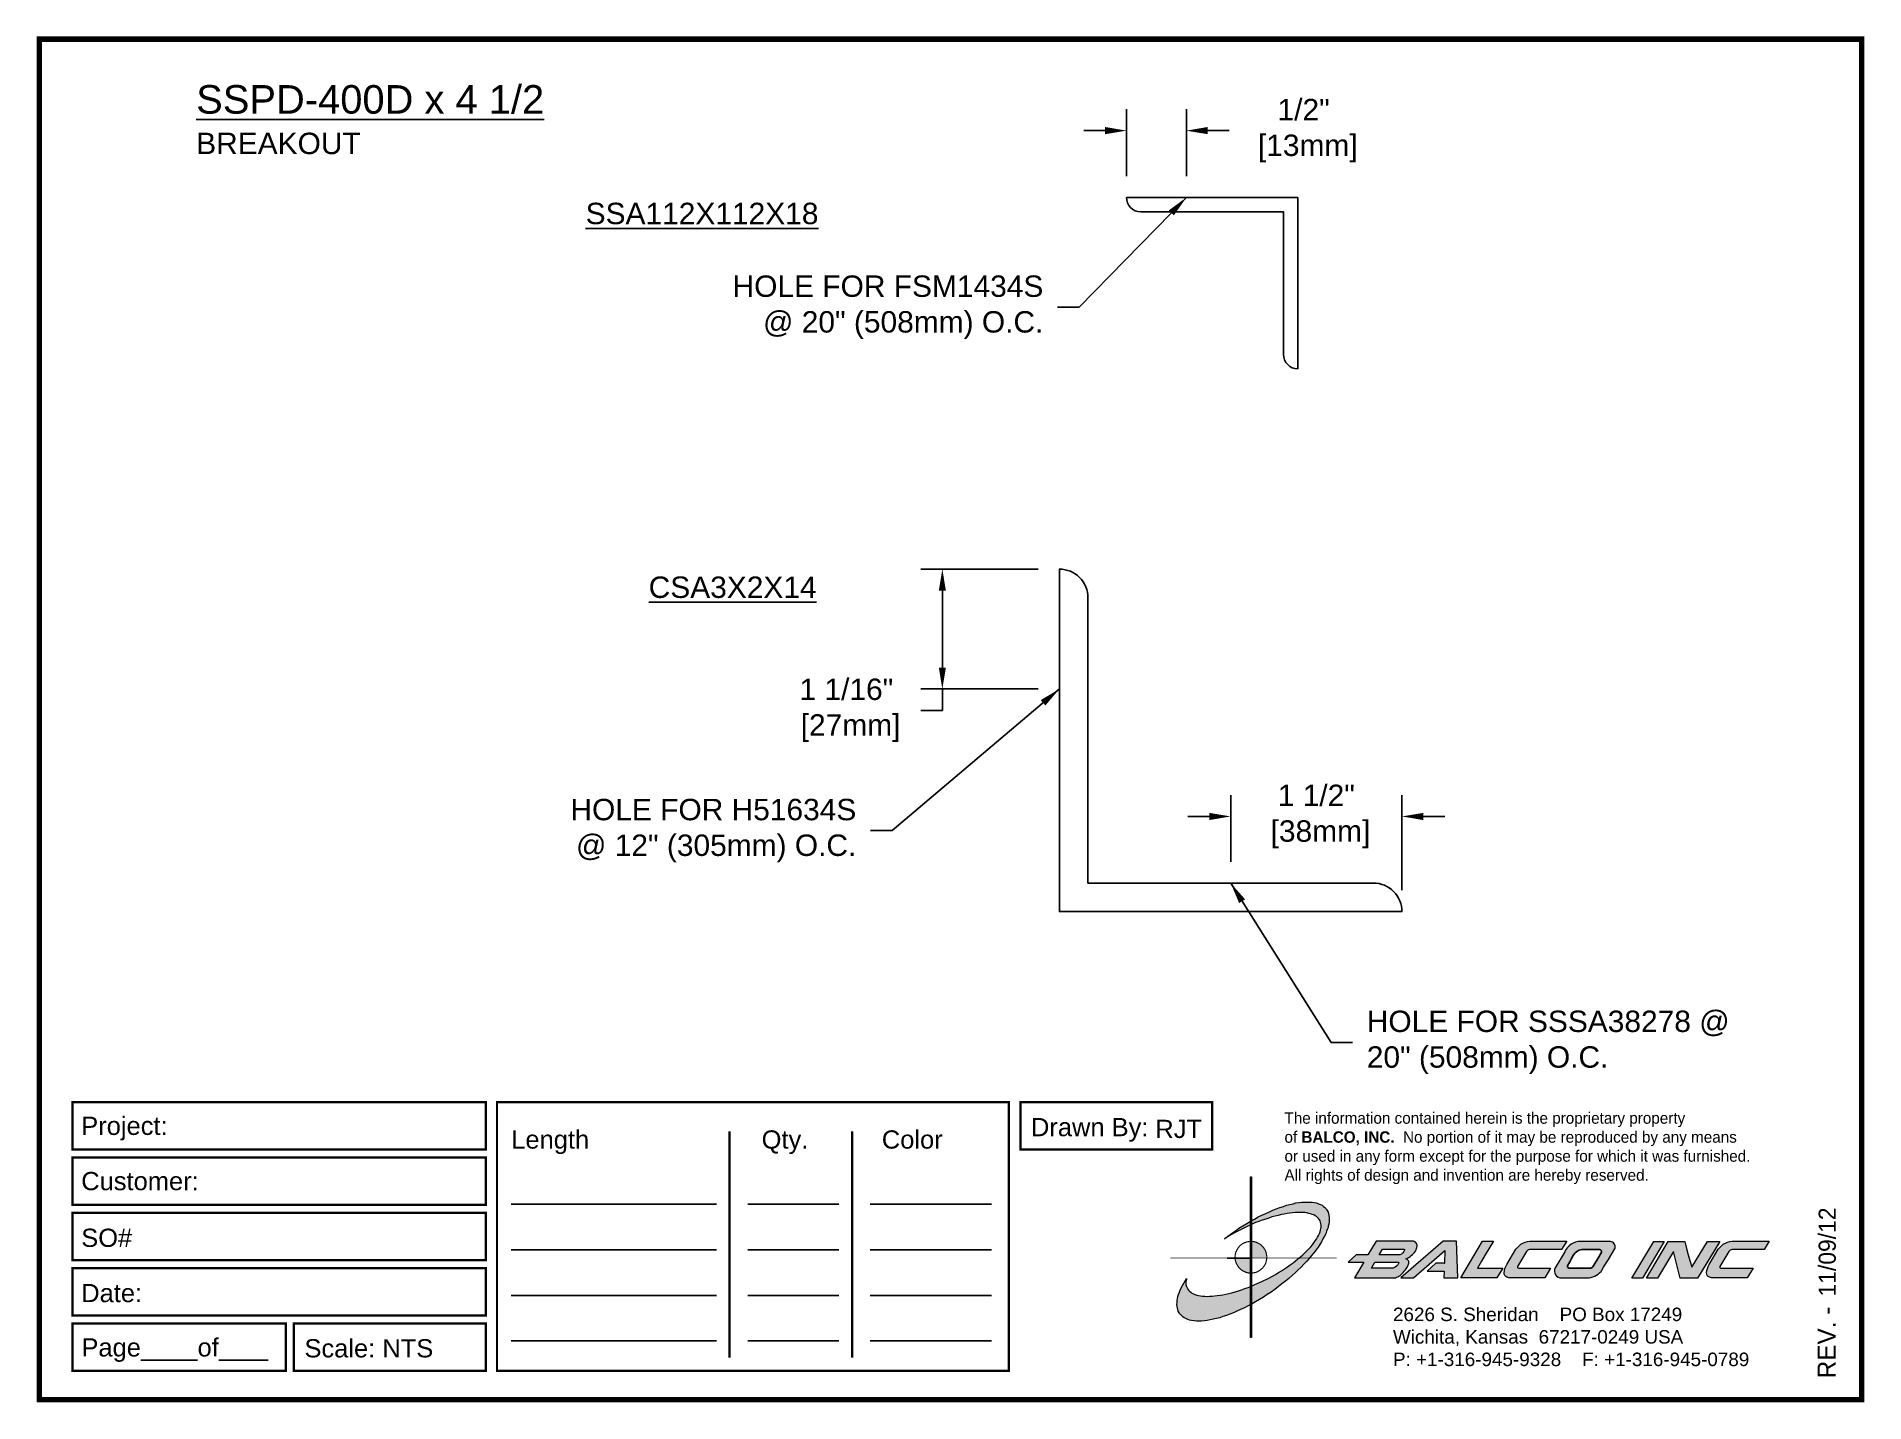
# Paper-space layout 'Breakout' of a CAD drawing. Header units: inches. Extents: x 0 to 10, y 0 to 7.5.
# The model-space entities are those that its viewports show. They can reach past a viewport. Long polylines and large blocks are cut down to what shows.
import ezdxf

# ---------------------------------------------------------------- set-up
doc = ezdxf.new("R2010")
doc.units = ezdxf.units.IN
doc.header["$MEASUREMENT"] = 0
for name, color, linetype in [('Border', 7, 'Continuous'), ('Dimensions', 3, 'Continuous'), ('Metals', 7, 'Continuous'), ('Text', 2, 'Continuous')]:
    doc.layers.add(name, color=color, linetype=linetype)
doc.styles.add('ARIAL', font='arial.ttf')
doc.styles.add('Copyright', font='ERASDEMI.TTF')
doc.dimstyles.new('Arial', dxfattribs={"dimtxt": 0.1875, "dimasz": 0.1875, "dimexe": 0.1875, "dimexo": 0.1875, "dimgap": 0.1875, "dimtad": 0, "dimtih": 1, "dimtoh": 1, "dimdec": 4, "dimzin": 0, "dimdsep": 46, "dimlunit": 4, "dimtxsty": 'ARIAL', "dimcen": 0.1875, "dimadec": 0, "dimazin": 0, "dimtfac": 1, "dimtdec": 4, "dimtofl": 0, "dimtmove": 0, "dimatfit": 3, "dimfxl": 0, "dimfrac": 2, "dimtolj": 1, "dimtzin": 0, "dimarcsym": 0})

# ---------------------------------------------------------------- blocks, each defined once
blk = doc.blocks.new('ACADlogo')
h = blk.add_hatch(color=256)
h.paths.add_polyline_path([(-3.346, 1.223), (-3.351, 1.223), (-3.351, 0.979), (-3.346, 0.982)])
h.paths.add_polyline_path([(-3.346, 0.961), (-3.351, 0.959), (-3.351, 0.868), (-3.346, 0.868)])
h.paths.add_polyline_path([(-3.346, 0.777), (-3.351, 0.777), (-3.351, 0.699), (-3.351, 0.695), (-3.35, 0.695), (-3.346, 0.695)])
h.paths.add_polyline_path([(-3.346, 0.864), (-3.346, 0.868), (-3.35, 0.868), (-3.351, 0.868), (-3.351, 0.777), (-3.346, 0.777), (-3.346, 0.778), (-3.348, 0.778)])
h.paths.add_polyline_path([(-3.346, 0.524), (-3.351, 0.521), (-3.351, 0.342), (-3.346, 0.342)])
h.paths.add_polyline_path([(-3.346, 0.695), (-3.351, 0.695), (-3.351, 0.621), (-3.346, 0.623)])
h.paths.add_polyline_path([(-3.346, 0.623), (-3.351, 0.621), (-3.351, 0.521), (-3.346, 0.524)])
h.paths.add_polyline_path([(-3.346, 0.982), (-3.351, 0.979), (-3.351, 0.959), (-3.346, 0.961)])
h = blk.add_hatch(color=175)
h.paths.add_polyline_path([(-3.518, 0.573), (-3.534, 0.571), (-3.548, 0.569), (-3.562, 0.567), (-3.576, 0.567), (-3.589, 0.566), (-3.602, 0.567), (-3.614, 0.568), (-3.625, 0.569), (-3.636, 0.572), (-3.646, 0.574), (-3.656, 0.577), (-3.664, 0.581), (-3.673, 0.585), (-3.682, 0.592), (-3.688, 0.598), (-3.694, 0.603), (-3.699, 0.614), (-3.703, 0.622), (-3.705, 0.631), (-3.706, 0.64), (-3.705, 0.648), (-3.705, 0.653), (-3.703, 0.659), (-3.702, 0.665), (-3.71, 0.652), (-3.717, 0.639), (-3.725, 0.626), (-3.731, 0.613), (-3.737, 0.601), (-3.741, 0.589), (-3.746, 0.577), (-3.749, 0.566), (-3.751, 0.555), (-3.753, 0.544), (-3.754, 0.538), (-3.754, 0.533), (-3.755, 0.523), (-3.754, 0.513), (-3.753, 0.508), (-3.752, 0.503), (-3.75, 0.494), (-3.748, 0.486), (-3.743, 0.477), (-3.74, 0.473), (-3.738, 0.469), (-3.734, 0.465), (-3.73, 0.461), (-3.723, 0.455), (-3.715, 0.449), (-3.706, 0.445), (-3.695, 0.44), (-3.685, 0.437), (-3.674, 0.434), (-3.661, 0.432), (-3.648, 0.431), (-3.634, 0.431), (-3.62, 0.431), (-3.604, 0.433), (-3.588, 0.435), (-3.572, 0.438), (-3.556, 0.441), (-3.538, 0.445), (-3.52, 0.449), (-3.503, 0.456), (-3.483, 0.461), (-3.464, 0.469), (-3.445, 0.477), (-3.426, 0.485), (-3.406, 0.494), (-3.385, 0.503), (-3.364, 0.514), (-3.351, 0.521), (-3.351, 0.621), (-3.364, 0.616), (-3.382, 0.609), (-3.4, 0.603), (-3.418, 0.598), (-3.436, 0.592), (-3.453, 0.587), (-3.47, 0.583), (-3.486, 0.579), (-3.503, 0.576)])
h.paths.add_polyline_path([(-3.215, 0.687), (-3.251, 0.667), (-3.289, 0.649), (-3.327, 0.631), (-3.346, 0.623), (-3.346, 0.524), (-3.343, 0.525), (-3.323, 0.537), (-3.302, 0.549), (-3.28, 0.563), (-3.259, 0.577), (-3.238, 0.59), (-3.218, 0.605), (-3.198, 0.62), (-3.179, 0.635), (-3.16, 0.65), (-3.141, 0.665), (-3.123, 0.681), (-3.106, 0.696), (-3.089, 0.712), (-3.074, 0.727), (-3.058, 0.743), (-3.043, 0.759), (-3.028, 0.777), (-3.085, 0.777), (-3.091, 0.772), (-3.105, 0.761), (-3.118, 0.75), (-3.134, 0.739), (-3.149, 0.729), (-3.165, 0.718), (-3.182, 0.707), (-3.198, 0.697)])
h.paths.add_polyline_path([(-2.921, 1.009), (-2.922, 1.015), (-2.924, 1.02), (-2.926, 1.029), (-2.931, 1.038), (-2.934, 1.043), (-2.936, 1.047), (-2.94, 1.05), (-2.943, 1.054), (-2.951, 1.06), (-2.959, 1.066), (-2.968, 1.071), (-2.978, 1.075), (-2.989, 1.079), (-3, 1.081), (-3.013, 1.083), (-3.026, 1.084), (-3.04, 1.084), (-3.054, 1.084), (-3.07, 1.083), (-3.085, 1.081), (-3.102, 1.079), (-3.118, 1.075), (-3.136, 1.07), (-3.153, 1.066), (-3.171, 1.06), (-3.191, 1.054), (-3.21, 1.047), (-3.229, 1.039), (-3.248, 1.031), (-3.268, 1.022), (-3.289, 1.012), (-3.31, 1.002), (-3.33, 0.991), (-3.346, 0.982), (-3.346, 0.961), (-3.323, 0.971), (-3.305, 0.978), (-3.287, 0.984), (-3.268, 0.991), (-3.251, 0.996), (-3.234, 1.002), (-3.216, 1.007), (-3.199, 1.011), (-3.182, 1.015), (-3.167, 1.018), (-3.15, 1.021), (-3.136, 1.023), (-3.121, 1.025), (-3.107, 1.026), (-3.093, 1.026), (-3.079, 1.027), (-3.067, 1.026), (-3.054, 1.026), (-3.043, 1.025), (-3.032, 1.022), (-3.022, 1.02), (-3.013, 1.016), (-3, 1.011), (-2.989, 1.005), (-2.983, 0.999), (-2.978, 0.994), (-2.973, 0.987), (-2.969, 0.981), (-2.967, 0.973), (-2.965, 0.965), (-2.964, 0.957), (-2.964, 0.949), (-2.964, 0.944), (-2.965, 0.94), (-2.967, 0.93), (-2.969, 0.921), (-2.973, 0.911), (-2.978, 0.901), (-2.983, 0.891), (-2.989, 0.881), (-2.996, 0.871), (-3.004, 0.86), (-3.012, 0.849), (-3.021, 0.838), (-3.032, 0.827), (-3.042, 0.816), (-3.053, 0.805), (-3.065, 0.794), (-3.077, 0.783), (-3.085, 0.777), (-3.028, 0.777), (-3.016, 0.791), (-3.004, 0.806), (-2.992, 0.822), (-2.981, 0.837), (-2.971, 0.852), (-2.962, 0.866), (-2.954, 0.882), (-2.946, 0.896), (-2.939, 0.91), (-2.934, 0.924), (-2.929, 0.938), (-2.926, 0.944), (-2.925, 0.951), (-2.922, 0.963), (-2.92, 0.975), (-2.92, 0.982), (-2.919, 0.987), (-2.92, 0.999), (-2.92, 1.005)])
h.paths.add_polyline_path([(-3.372, 0.966), (-3.393, 0.953), (-3.415, 0.94), (-3.435, 0.925), (-3.455, 0.911), (-3.475, 0.897), (-3.494, 0.882), (-3.468, 0.898), (-3.439, 0.915), (-3.41, 0.93), (-3.396, 0.938), (-3.38, 0.945), (-3.351, 0.959), (-3.351, 0.979)])
h = blk.add_hatch(color=256)
h.paths.add_polyline_path([(-3.268, 0.814), (-3.27, 0.819), (-3.273, 0.824), (-3.276, 0.828), (-3.279, 0.833), (-3.282, 0.837), (-3.286, 0.841), (-3.29, 0.845), (-3.294, 0.849), (-3.298, 0.852), (-3.303, 0.855), (-3.308, 0.858), (-3.313, 0.86), (-3.318, 0.863), (-3.323, 0.864), (-3.328, 0.866), (-3.334, 0.867), (-3.339, 0.868), (-3.345, 0.868), (-3.346, 0.868), (-3.346, 0.777), (-3.335, 0.777), (-3.262, 0.777), (-3.262, 0.781), (-3.262, 0.787), (-3.263, 0.792), (-3.264, 0.798), (-3.265, 0.803), (-3.266, 0.808)])
h.paths.add_polyline_path([(-3.351, 0.777), (-3.436, 0.777), (-3.435, 0.773), (-3.435, 0.768), (-3.434, 0.762), (-3.432, 0.757), (-3.431, 0.752), (-3.428, 0.747), (-3.426, 0.742), (-3.423, 0.737), (-3.42, 0.732), (-3.417, 0.728), (-3.414, 0.723), (-3.41, 0.719), (-3.406, 0.716), (-3.401, 0.712), (-3.397, 0.709), (-3.392, 0.706), (-3.387, 0.704), (-3.382, 0.701), (-3.377, 0.699), (-3.372, 0.698), (-3.367, 0.696), (-3.361, 0.695), (-3.356, 0.695), (-3.351, 0.695)])
h.paths.add_polyline_path([(-3.346, 0.868), (-3.35, 0.868), (-3.351, 0.868), (-3.351, 0.777), (-3.346, 0.777)])
h = blk.add_hatch(color=256)
h.paths.add_polyline_path([(-2.438, 0.844, 0.412988), (-2.461, 0.869), (-2.663, 0.869), (-2.707, 0.794), (-2.771, 0.794), (-2.815, 0.755), (-2.73, 0.755), (-2.781, 0.668), (-2.563, 0.668, 0.107996), (-2.538, 0.677, 0.108939), (-2.494, 0.724, 0.080345), (-2.483, 0.745, 0.419497), (-2.499, 0.773, 0.149928), (-2.447, 0.815, 0.134283)])
h.paths.add_polyline_path([(-2.507, 0.821, -0.209012), (-2.532, 0.794), (-2.538, 0.794), (-2.646, 0.794), (-2.627, 0.825), (-2.51, 0.825, -0.56619)], flags=16)
h.paths.add_polyline_path([(-2.538, 0.75, -0.241309), (-2.569, 0.722), (-2.688, 0.722), (-2.669, 0.755), (-2.541, 0.755, -0.56619)], flags=16)
for points in [[(-2.285, 0.819), (-2.287, 0.748), (-2.335, 0.748), (-2.383, 0.705), (-2.29, 0.705), (-2.292, 0.668), (-2.215, 0.668), (-2.221, 0.869), (-2.295, 0.869), (-2.527, 0.668), (-2.458, 0.668)], [(-2.018, 0.869), (-2.079, 0.869), (-2.198, 0.668), (-2, 0.668), (-1.968, 0.722), (-2.107, 0.722), (-2.085, 0.759), (-2.064, 0.794)], [(-1.617, 0.869), (-1.807, 0.869, 0.270182), (-1.896, 0.825), (-1.946, 0.742, 0.109019), (-1.961, 0.695, 0.340665), (-1.945, 0.672, 0.129907), (-1.923, 0.668), (-1.738, 0.668), (-1.706, 0.722), (-1.878, 0.722), (-1.882, 0.722, -0.601242), (-1.887, 0.731), (-1.838, 0.813, -0.253048), (-1.821, 0.823), (-1.645, 0.823)], [(-1.083, 0.867), (-1.14, 0.867), (-1.261, 0.667), (-1.26, 0.667), (-1.202, 0.667)], [(-0.96, 0.83), (-0.969, 0.867), (-1.061, 0.867), (-1.179, 0.667), (-1.12, 0.667), (-1.031, 0.812), (-0.995, 0.667), (-0.9, 0.667), (-0.778, 0.867), (-0.846, 0.867), (-0.931, 0.727), (-0.951, 0.795)], [(-0.507, 0.869), (-0.697, 0.869, 0.270182), (-0.786, 0.825), (-0.836, 0.742, 0.109019), (-0.85, 0.695, 0.340665), (-0.835, 0.672, 0.129907), (-0.812, 0.668), (-0.628, 0.668), (-0.595, 0.722), (-0.768, 0.722), (-0.772, 0.722, -0.601242), (-0.777, 0.731), (-0.728, 0.813, -0.253048), (-0.71, 0.823), (-0.534, 0.823)], [(-3.346, 0.623), (-3.351, 0.621), (-3.351, 0.521), (-3.346, 0.524)]]:
    blk.add_hatch(color=256).paths.add_polyline_path(points)
h = blk.add_hatch(color=256)
h.paths.add_polyline_path([(-1.377, 0.868), (-1.383, 0.868), (-1.383, 0.868), (-1.44, 0.868), (-1.492, 0.868), (-1.541, 0.868, 0.297712), (-1.628, 0.811), (-1.68, 0.723, 0.585116), (-1.646, 0.668), (-1.506, 0.668, 0.210586), (-1.429, 0.703), (-1.415, 0.726), (-1.389, 0.769), (-1.352, 0.831, 0.4352)])
h.paths.add_polyline_path([(-1.437, 0.823, -0.603783), (-1.428, 0.805), (-1.431, 0.801), (-1.434, 0.796), (-1.438, 0.789), (-1.474, 0.728, -0.229001), (-1.489, 0.722), (-1.494, 0.722), (-1.501, 0.722), (-1.597, 0.722), (-1.604, 0.722, -0.492401), (-1.613, 0.734), (-1.601, 0.757), (-1.591, 0.775), (-1.582, 0.791, -0.238368), (-1.535, 0.823)], flags=16)
for q in [(-3.48, 0.777), (-3.351, 0.642)]:
    blk.add_line((-3.351, 0.777), q)
at = {"color": 7, "lineweight": 0}
for points in [[(-3.351, 1.223), (-3.346, 1.223), (-3.346, 0.342), (-3.351, 0.342), (-3.351, 1.223)], [(-2.292, 0.668), (-2.215, 0.668), (-2.221, 0.869), (-2.295, 0.869), (-2.527, 0.668), (-2.458, 0.668), (-2.285, 0.819), (-2.287, 0.748), (-2.286, 0.748), (-2.335, 0.748), (-2.383, 0.705), (-2.29, 0.705), (-2.292, 0.668), (-2.292, 0.668)], [(-2.198, 0.668), (-2.079, 0.869), (-2.018, 0.869), (-2.064, 0.794), (-2.085, 0.759), (-2.107, 0.722), (-1.968, 0.722), (-2, 0.668), (-2.198, 0.668), (-2.198, 0.668)], [(-1.383, 0.868), (-1.383, 0.868)], [(-1.261, 0.667), (-1.14, 0.867), (-1.083, 0.867), (-1.202, 0.667), (-1.26, 0.667), (-1.261, 0.667), (-1.261, 0.667)], [(-0.9, 0.667), (-0.995, 0.667), (-1.031, 0.812), (-1.12, 0.667), (-1.179, 0.667), (-1.061, 0.867), (-0.969, 0.867), (-0.96, 0.83), (-0.951, 0.795), (-0.931, 0.727), (-0.846, 0.867), (-0.778, 0.867), (-0.9, 0.667), (-0.9, 0.667)]]:
    blk.add_lwpolyline(points, dxfattribs=at)
at = {"color": 175, "lineweight": 0}
blk.add_lwpolyline([(-2.926, 1.029), (-2.924, 1.02), (-2.922, 1.015), (-2.921, 1.009), (-2.92, 1.005), (-2.92, 0.999), (-2.919, 0.987), (-2.92, 0.982), (-2.92, 0.975), (-2.922, 0.963), (-2.925, 0.951), (-2.926, 0.944), (-2.929, 0.938), (-2.934, 0.924), (-2.939, 0.91), (-2.946, 0.896), (-2.954, 0.882), (-2.962, 0.866), (-2.971, 0.852), (-2.981, 0.837), (-2.992, 0.822), (-3.004, 0.806), (-3.016, 0.791), (-3.03, 0.775), (-3.043, 0.759), (-3.058, 0.743), (-3.074, 0.727), (-3.089, 0.712), (-3.106, 0.696), (-3.123, 0.681), (-3.141, 0.665), (-3.16, 0.65), (-3.179, 0.635), (-3.198, 0.62), (-3.218, 0.605), (-3.238, 0.59), (-3.259, 0.577), (-3.28, 0.563), (-3.302, 0.549), (-3.323, 0.537), (-3.343, 0.525), (-3.364, 0.514), (-3.385, 0.503), (-3.406, 0.494), (-3.426, 0.485), (-3.445, 0.477), (-3.464, 0.469), (-3.483, 0.461), (-3.503, 0.456), (-3.52, 0.449), (-3.538, 0.445), (-3.556, 0.441), (-3.572, 0.438), (-3.588, 0.435), (-3.604, 0.433), (-3.62, 0.431), (-3.634, 0.431), (-3.648, 0.431), (-3.661, 0.432), (-3.674, 0.434), (-3.685, 0.437), (-3.695, 0.44), (-3.706, 0.445), (-3.715, 0.449), (-3.723, 0.455), (-3.73, 0.461), (-3.734, 0.465), (-3.738, 0.469), (-3.74, 0.473), (-3.743, 0.477), (-3.748, 0.486), (-3.75, 0.494), (-3.752, 0.503), (-3.753, 0.508), (-3.754, 0.513), (-3.755, 0.523), (-3.754, 0.533), (-3.754, 0.538), (-3.753, 0.544), (-3.751, 0.555), (-3.749, 0.566), (-3.746, 0.577), (-3.741, 0.589), (-3.737, 0.601), (-3.731, 0.613), (-3.725, 0.626), (-3.717, 0.639), (-3.71, 0.652), (-3.702, 0.665), (-3.703, 0.659), (-3.705, 0.653), (-3.705, 0.648), (-3.706, 0.642), (-3.706, 0.637), (-3.705, 0.631), (-3.704, 0.626), (-3.703, 0.621), (-3.699, 0.614), (-3.695, 0.607), (-3.691, 0.6), (-3.688, 0.598), (-3.685, 0.595), (-3.679, 0.589), (-3.673, 0.585), (-3.664, 0.581), (-3.656, 0.577), (-3.646, 0.574), (-3.636, 0.572), (-3.625, 0.569), (-3.614, 0.568), (-3.602, 0.567), (-3.589, 0.566), (-3.576, 0.567), (-3.562, 0.567), (-3.548, 0.569), (-3.534, 0.571), (-3.518, 0.573), (-3.503, 0.576), (-3.486, 0.579), (-3.47, 0.583), (-3.453, 0.587), (-3.436, 0.592), (-3.418, 0.598), (-3.4, 0.603), (-3.382, 0.609), (-3.364, 0.616), (-3.345, 0.623), (-3.327, 0.631), (-3.289, 0.649), (-3.251, 0.667), (-3.215, 0.687), (-3.198, 0.697), (-3.182, 0.707), (-3.165, 0.718), (-3.149, 0.729), (-3.134, 0.739), (-3.118, 0.75), (-3.105, 0.761), (-3.091, 0.772), (-3.077, 0.783), (-3.065, 0.794), (-3.053, 0.805), (-3.042, 0.816), (-3.032, 0.827), (-3.021, 0.838), (-3.012, 0.849), (-3.004, 0.86), (-2.996, 0.871), (-2.989, 0.881), (-2.983, 0.891), (-2.978, 0.901), (-2.973, 0.911), (-2.969, 0.921), (-2.967, 0.93), (-2.965, 0.94), (-2.964, 0.944), (-2.964, 0.949), (-2.964, 0.957), (-2.965, 0.965), (-2.967, 0.973), (-2.969, 0.981), (-2.973, 0.987), (-2.978, 0.994), (-2.98, 0.996), (-2.983, 0.999), (-2.989, 1.005), (-2.997, 1.009), (-3.004, 1.013), (-3.013, 1.016), (-3.022, 1.02), (-3.032, 1.022), (-3.043, 1.025), (-3.054, 1.026), (-3.067, 1.026), (-3.079, 1.027), (-3.093, 1.026), (-3.107, 1.026), (-3.121, 1.025), (-3.136, 1.023), (-3.15, 1.021), (-3.167, 1.018), (-3.182, 1.015), (-3.199, 1.011), (-3.216, 1.007), (-3.234, 1.002), (-3.251, 0.996), (-3.268, 0.991), (-3.287, 0.984), (-3.305, 0.978), (-3.323, 0.971), (-3.342, 0.962), (-3.38, 0.945), (-3.396, 0.938), (-3.41, 0.93), (-3.439, 0.915), (-3.468, 0.898), (-3.494, 0.882), (-3.475, 0.897), (-3.455, 0.911), (-3.435, 0.925), (-3.415, 0.94), (-3.393, 0.953), (-3.372, 0.966), (-3.351, 0.979), (-3.33, 0.991), (-3.31, 1.002), (-3.289, 1.012), (-3.268, 1.022), (-3.248, 1.031), (-3.229, 1.039), (-3.21, 1.047), (-3.191, 1.054), (-3.171, 1.06), (-3.153, 1.066), (-3.136, 1.07), (-3.118, 1.075), (-3.102, 1.079), (-3.085, 1.081), (-3.07, 1.083), (-3.054, 1.084), (-3.04, 1.084), (-3.026, 1.084), (-3.013, 1.083), (-3, 1.081), (-2.989, 1.079), (-2.978, 1.075), (-2.968, 1.071), (-2.959, 1.066), (-2.951, 1.06), (-2.943, 1.054), (-2.94, 1.05), (-2.936, 1.047), (-2.934, 1.043), (-2.931, 1.038), (-2.926, 1.029), (-2.926, 1.029)], dxfattribs=at)
at = {"color": 7, "lineweight": 0, "const_width": 0.0064}
blk.add_lwpolyline([(-3.262, 0.781), (-3.262, 0.787), (-3.263, 0.792), (-3.264, 0.798), (-3.265, 0.803), (-3.266, 0.808), (-3.268, 0.814), (-3.27, 0.819), (-3.273, 0.824), (-3.276, 0.828), (-3.279, 0.833), (-3.282, 0.837), (-3.286, 0.841), (-3.29, 0.845), (-3.294, 0.849), (-3.298, 0.852), (-3.303, 0.855), (-3.308, 0.858), (-3.313, 0.86), (-3.318, 0.863), (-3.323, 0.864), (-3.328, 0.866), (-3.334, 0.867), (-3.339, 0.868), (-3.345, 0.868), (-3.35, 0.868), (-3.356, 0.868), (-3.361, 0.867), (-3.367, 0.866), (-3.372, 0.865), (-3.377, 0.863), (-3.382, 0.862), (-3.387, 0.859), (-3.392, 0.857), (-3.397, 0.854), (-3.401, 0.851), (-3.406, 0.847), (-3.41, 0.843), (-3.414, 0.839), (-3.417, 0.835), (-3.42, 0.831), (-3.423, 0.826), (-3.426, 0.821), (-3.428, 0.816), (-3.431, 0.811), (-3.432, 0.806), (-3.434, 0.801), (-3.435, 0.795), (-3.435, 0.79), (-3.436, 0.784), (-3.436, 0.779), (-3.435, 0.773), (-3.435, 0.768), (-3.434, 0.762), (-3.432, 0.757), (-3.431, 0.752), (-3.428, 0.747), (-3.426, 0.742), (-3.423, 0.737), (-3.42, 0.732), (-3.417, 0.728), (-3.414, 0.723), (-3.41, 0.719), (-3.406, 0.716), (-3.401, 0.712), (-3.397, 0.709), (-3.392, 0.706), (-3.387, 0.704), (-3.382, 0.701), (-3.377, 0.699), (-3.372, 0.698), (-3.367, 0.696), (-3.361, 0.695), (-3.356, 0.695), (-3.35, 0.695), (-3.345, 0.695), (-3.339, 0.695), (-3.334, 0.696), (-3.328, 0.697), (-3.323, 0.698), (-3.318, 0.7), (-3.313, 0.702), (-3.308, 0.705), (-3.303, 0.708), (-3.298, 0.711), (-3.294, 0.714), (-3.29, 0.718), (-3.286, 0.721), (-3.282, 0.726), (-3.279, 0.73), (-3.276, 0.734), (-3.273, 0.739), (-3.27, 0.744), (-3.268, 0.749), (-3.266, 0.754), (-3.265, 0.76), (-3.264, 0.765), (-3.263, 0.77), (-3.262, 0.776), (-3.262, 0.781)], dxfattribs=at)
at = {"color": 7, "lineweight": 0}
for points in [[(-2.447, 0.815, 0.130368), (-2.438, 0.843, 0.448367), (-2.463, 0.869), (-2.663, 0.869), (-2.707, 0.794), (-2.771, 0.794), (-2.815, 0.755), (-2.73, 0.755), (-2.781, 0.668), (-2.563, 0.668, 0.107996), (-2.538, 0.677, 0.108939), (-2.494, 0.724, 0.077395), (-2.484, 0.744, 0.430878), (-2.499, 0.773, 0.149928)], [(-2.507, 0.821, -0.209012), (-2.532, 0.794), (-2.538, 0.794), (-2.646, 0.794), (-2.627, 0.825), (-2.512, 0.825), (-2.509, 0.825, -0.531288)], [(-1.838, 0.813), (-1.887, 0.731, 0.587385), (-1.882, 0.722), (-1.878, 0.722), (-1.706, 0.722), (-1.738, 0.668), (-1.923, 0.668, -0.129907), (-1.945, 0.672, -0.349839), (-1.961, 0.696, -0.107341), (-1.946, 0.742), (-1.896, 0.825, -0.270182), (-1.807, 0.869), (-1.617, 0.869), (-1.645, 0.823), (-1.821, 0.823, 0.252436)], [(-1.68, 0.723, 0.585116), (-1.646, 0.668), (-1.506, 0.668, 0.210586), (-1.429, 0.703), (-1.415, 0.726), (-1.389, 0.769), (-1.352, 0.831, 0.4352), (-1.377, 0.868), (-1.383, 0.868), (-1.383, 0.868), (-1.44, 0.868), (-1.492, 0.868), (-1.541, 0.868, 0.297712), (-1.628, 0.811)], [(-0.728, 0.813), (-0.777, 0.731, 0.587385), (-0.772, 0.722), (-0.768, 0.722), (-0.595, 0.722), (-0.628, 0.668), (-0.812, 0.668, -0.129907), (-0.835, 0.672, -0.349839), (-0.85, 0.696, -0.107341), (-0.836, 0.742), (-0.786, 0.825, -0.270182), (-0.697, 0.869), (-0.507, 0.869), (-0.534, 0.823), (-0.71, 0.823, 0.252436)], [(-2.569, 0.722), (-2.688, 0.722), (-2.669, 0.755), (-2.543, 0.755), (-2.54, 0.755, -0.531288), (-2.538, 0.75, -0.241309)]]:
    blk.add_lwpolyline(points, format="xyb", close=True, dxfattribs=at)
blk.add_lwpolyline([(-1.437, 0.823), (-1.535, 0.823, 0.238368), (-1.582, 0.791), (-1.591, 0.775), (-1.601, 0.757), (-1.613, 0.734, 0.490298), (-1.604, 0.722), (-1.597, 0.722), (-1.501, 0.722), (-1.494, 0.722), (-1.489, 0.722, 0.229001), (-1.474, 0.728), (-1.438, 0.789), (-1.434, 0.796), (-1.431, 0.801), (-1.428, 0.805, 0.603783)], format="xyb", close=True)
blk.add_lwpolyline([(-2.879, 0.777, 0.00455, 0.00455, 0), (-3.791, 0.777, 0.00183, 0.00183, 0), (-3.791, 0.777, 0.00183, 0.00183, 0)], format="xyseb", dxfattribs=at)
blk = doc.blocks.new('Quantity Data')
at = {"layer": 'Border', "color": 253}
for p, q in [((2.755, 1.254), (3.881, 1.254)), ((4.054, 1.254), (4.553, 1.254)), ((4.725, 1.254), (5.389, 1.254)), ((2.755, 1.004), (3.881, 1.004)), ((4.054, 1.004), (4.553, 1.004)), ((4.725, 1.004), (5.389, 1.004)), ((2.755, 0.754), (3.881, 0.754)), ((4.054, 0.754), (4.553, 0.754)), ((4.725, 0.754), (5.389, 0.754)), ((2.755, 0.504), (3.881, 0.504)), ((4.054, 0.504), (4.553, 0.504)), ((4.725, 0.504), (5.389, 0.504))]:
    blk.add_line(p, q, dxfattribs=at)
at = {"layer": 'Border', "const_width": 0.0125}
blk.add_lwpolyline([(5.485, 0.341), (2.678, 0.341), (2.678, 1.813), (5.485, 1.813)], close=True, dxfattribs=at)
for points in [[(3.953, 1.653), (3.953, 0.412)], [(4.625, 1.653), (4.625, 0.412)]]:
    blk.add_lwpolyline(points, dxfattribs=at)
at = {"layer": 'Border', "style": 'ARIAL'}
for s, p in [('Length', (2.756, 1.559)), ('Qty.', (4.129, 1.559)), ('Color', (4.788, 1.559))]:
    blk.add_text(s, height=0.1, dxfattribs=at).set_placement(p)
blk = doc.blocks.new('Drawn By')
at = {"layer": 'Border', "const_width": 0.0125}
blk.add_lwpolyline([(5.38, 1.813), (6.432, 1.813), (6.432, 1.554), (5.38, 1.554)], close=True, dxfattribs=at)
at = {"layer": 'Border', "style": 'ARIAL'}
blk.add_text('Drawn By: ', height=0.1, dxfattribs=at).set_placement((5.438, 1.627))
blk.add_attdef('XXX', (6.12, 1.617), '', height=0.1, dxfattribs=at)
blk = doc.blocks.new('Project Info')
at = {"layer": 'Border', "const_width": 0.0125}
for points in [[(0.182, 1.813), (2.448, 1.813), (2.448, 1.554), (0.182, 1.554)], [(0.182, 1.51), (2.448, 1.51), (2.448, 1.251), (0.182, 1.251)], [(0.182, 1.207), (2.448, 1.207), (2.448, 0.947), (0.182, 0.947)], [(0.182, 0.904), (2.448, 0.904), (2.448, 0.644), (0.182, 0.644)], [(0.182, 0.6), (1.352, 0.6), (1.352, 0.341), (0.182, 0.341)], [(1.396, 0.6), (2.448, 0.6), (2.448, 0.341), (1.396, 0.341)]]:
    blk.add_lwpolyline(points, close=True, dxfattribs=at)
at = {"layer": 'Border', "style": 'ARIAL'}
for s, p in [('Project:', (0.23, 1.634)), ('Customer:', (0.23, 1.331)), ('SO#', (0.23, 1.02)), ('Date:', (0.23, 0.717)), ('Page%%u        %%uof%%u       ', (0.231, 0.419)), ('Scale: NTS', (1.454, 0.414))]:
    blk.add_text(s, height=0.1, dxfattribs=at).set_placement(p)
blk = doc.blocks.new('REV')
at = {"style": 'Copyright'}
blk.add_text('REV. -', height=0.1, rotation=90, dxfattribs=at).set_placement((-0.142, 0.117))
at = {"style": 'Copyright', "flags": 4}
blk.add_attdef('REVISIONDATE', (-0.142, 0.566), '', height=0.0938, rotation=90, dxfattribs=at)
blk = doc.blocks.new('SSA112X112X18')
blk.add_lwpolyline([(0, 0), (-1.5, 0), (-1.5, -1.5, 0.414214), (-1.375, -1.375), (-1.375, -0.125), (-0.125, -0.125, 0.414214)], format="xyb", close=True)
blk = doc.blocks.new('*D22')
at = {"layer": 'Defpoints', "color": 0}
for p in [(31.527, 5.531), (31.527, 4.947), (33.027, 4.697)]:
    blk.add_point(p, dxfattribs=at)
at = {"layer": 'Dimensions', "color": 0, "lineweight": -2}
for p, q in [((31.527, 5.134), (31.527, 5.718)), ((33.027, 4.884), (33.027, 5.718)), ((31.34, 5.531), (31.152, 5.531)), ((33.215, 5.531), (33.402, 5.531))]:
    blk.add_line(p, q, dxfattribs=at)
at = {"layer": 'Dimensions', "color": 0}
for points in [[(31.34, 5.562), (31.34, 5.499), (31.527, 5.531)], [(33.215, 5.562), (33.215, 5.499), (33.027, 5.531)]]:
    blk.add_solid(points, dxfattribs=at)
at = {"layer": 'Dimensions', "color": 0, "insert": (32.277, 5.531), "char_height": 0.1875, "attachment_point": 5, "style": 'ARIAL'}
blk.add_mtext('\\A1;1 1/2"\\P [38mm]', dxfattribs=at)
blk = doc.blocks.new('*D23')
at = {"layer": 'Defpoints', "color": 0}
for p in [(29.002, 7.697), (30.027, 7.697), (30.027, 6.647)]:
    blk.add_point(p, dxfattribs=at)
at = {"layer": 'Dimensions', "color": 0, "lineweight": -2}
for p, q in [((29.84, 7.697), (28.815, 7.697)), ((29.002, 7.509), (29.002, 6.835)), ((29.84, 6.647), (28.815, 6.647)), ((29.002, 6.647), (29.002, 6.46)), ((29.002, 6.46), (28.815, 6.46))]:
    blk.add_line(p, q, dxfattribs=at)
at = {"layer": 'Dimensions', "color": 0}
for points in [[(28.971, 7.509), (29.033, 7.509), (29.002, 7.697)], [(28.971, 6.835), (29.033, 6.835), (29.002, 6.647)]]:
    blk.add_solid(points, dxfattribs=at)
at = {"layer": 'Dimensions', "color": 0, "insert": (28.162, 6.46), "char_height": 0.1875, "attachment_point": 5, "style": 'ARIAL'}
blk.add_mtext('\\A1;1 1/16"\\P [27mm]', dxfattribs=at)
blk = doc.blocks.new('*D24')
at = {"layer": 'Defpoints', "color": 0}
for p in [(31.139, 11.537), (30.615, 10.951), (31.139, 10.951)]:
    blk.add_point(p, dxfattribs=at)
at = {"layer": 'Dimensions', "color": 0, "lineweight": -2}
for p, q in [((30.615, 11.139), (30.615, 11.725)), ((31.139, 11.139), (31.139, 11.725)), ((30.427, 11.537), (30.24, 11.537)), ((31.326, 11.537), (31.514, 11.537))]:
    blk.add_line(p, q, dxfattribs=at)
at = {"layer": 'Dimensions', "color": 0}
for points in [[(30.427, 11.569), (30.427, 11.506), (30.615, 11.537)], [(31.326, 11.569), (31.326, 11.506), (31.139, 11.537)]]:
    blk.add_solid(points, dxfattribs=at)
at = {"layer": 'Dimensions', "color": 0, "insert": (32.166, 11.537), "char_height": 0.1875, "attachment_point": 5, "style": 'ARIAL'}
blk.add_mtext('\\A1;1/2"\\P [13mm]', dxfattribs=at)
blk = doc.blocks.new('CSA3X3X14')
at = {"layer": 'Metals'}
blk.add_lwpolyline([(0.25, 2.75, 0.414214), (0, 3), (0, 0), (3, 0, 0.414214), (2.75, 0.25), (0.25, 0.25)], format="xyb", close=True, dxfattribs=at)

msp = doc.modelspace()

# ---------------------------------------------------------------- block references
at = {"layer": 'Metals', "xscale": -1}
msp.add_blockref('SSA112X112X18', (30.61462, 10.95143), dxfattribs=at)
at = {"layer": 'Metals'}
msp.add_blockref('CSA3X3X14', (30.02732, 4.69694), dxfattribs=at)

# ---------------------------------------------------------------- texts
at = {"layer": 'Text', "style": 'ARIAL'}
for s, insert, char_height, width, attachment_point in [('{\\LSSPD-400D x 4 1/2\\P\\H0.75x;\\lBREAKOUT}', (22.46793, 11.93599), 0.25, 4.7396332, 1), ('{\\LSSA112X112X18}', (27.91706, 10.81038), 0.1875, 2.2451472, 6), ('HOLE FOR FSM1434S \\P@ 20" (508mm) O.C.', (29.88666, 9.99053), 0.1875, 3.9506446, 6), ('\\A1;{\\LCSA3X2X14}', (26.43044, 7.53703), 0.1875, 2.4899842, 4), ('HOLE FOR H51634S \\P@ 12" (305mm) O.C.', (28.24872, 5.40676), 0.1875, 4.2482114, 6), ('HOLE FOR SSSA38278 @\\P20" (508mm) O.C.', (32.71893, 3.55215), 0.1875, 3.6647516, 4)]:
    msp.add_mtext(s, dxfattribs=dict(at, insert=insert, char_height=char_height, width=width, attachment_point=attachment_point))

# ---------------------------------------------------------------- dimensions: what is measured, and where the dimension line sits
at = {"layer": 'Dimensions'}
for base, p1, p2, picture, middle in [((31.13885, 11.53729), (30.61462, 10.95143), (31.13885, 10.95143), '*D24', (32.16588, 11.53729)), ((31.52732, 5.53072), (33.02732, 4.69694), (31.52732, 4.94694), '*D22', (32.27732, 5.53072))]:
    dim = msp.add_linear_dim(base=base, p1=p1, p2=p2, dimstyle='Arial', override={"dimpost": '\\X'}, dxfattribs=at)
    dim.commit()
    dim.dimension.update_dxf_attribs({"geometry": picture, "text_midpoint": middle, "dimtype": 160})
dim = msp.add_linear_dim(base=(29.00202, 7.69694), p1=(30.02732, 6.64727), p2=(30.02732, 7.69694), angle=90, dimstyle='Arial', override={"dimpost": '\\X'}, dxfattribs=at)
dim.commit()
dim.dimension.update_dxf_attribs({"geometry": '*D23', "text_midpoint": (28.16249, 6.45977), "dimtype": 160})

# ---------------------------------------------------------------- leaders
at = {"layer": 'Text', "annotation_type": 0, "has_hookline": 1}
for points, hookline_direction, text_width in [([(31.13885, 10.95143), (30.19916, 9.99053), (30.01166, 9.99053)], 1, 2.68741), ([(30.02732, 6.64727), (28.56122, 5.40676), (28.37372, 5.40676)], 1, 2.46935), ([(31.52732, 4.94694), (32.40643, 3.55215), (32.59393, 3.55215)], 0, 3.14721)]:
    msp.add_leader(points, dimstyle='Arial', override={"dimgap": 0.125, "dimtad": 0}, dxfattribs=dict(at, hookline_direction=hookline_direction, text_width=text_width))

psp = doc.layouts.new('Breakout')

# ---------------------------------------------------------------- linework, layer by layer
at = {"layer": 'Border', "const_width": 0.03}
psp.add_lwpolyline([(0, 7.461), (9.993, 7.461), (9.993, 0), (0, 0)], close=True, dxfattribs=at)

# ---------------------------------------------------------------- block references
at = {"layer": 'Border'}
for name, p in [('Project Info', (0, -0.182)), ('Quantity Data', (-0.168, -0.182)), ('ACADlogo', (9.993, 0))]:
    psp.add_blockref(name, p, dxfattribs=at)
for name, p, values in [('Drawn By', (0, -0.182), {'XXX': 'RJT'}), ('REV', (9.993, 0), {'REVISIONDATE': '11/09/12'})]:
    psp.add_blockref(name, p, dxfattribs=at).add_auto_attribs(values)

# ---------------------------------------------------------------- texts
at = {"insert": (6.828, 1.576), "char_height": 0.0625, "width": 50.295, "attachment_point": 1, "style": 'Copyright'}
psp.add_mtext('The information contained herein is the proprietary property\\Pof {\\fEras Bold ITC|b0|i0|c0|p34;BALCO, INC.}  No portion of it may be reproduced by any means\\Por used in any form except for the purpose for which it was furnished.\\PAll rights of design and invention are hereby reserved.', dxfattribs=at)
at = {"layer": 'Border', "insert": (7.423, 0.505), "char_height": 0.074, "width": 2.3438, "attachment_point": 1, "style": 'ARIAL'}
psp.add_mtext('2626 S. Sheridan    PO Box 17249\\PWichita, Kansas  67217-0249 USA \\PP: +1-316-945-9328    F: +1-316-945-0789', dxfattribs=at)

# ---------------------------------------------------------------- viewports
at = {"layer": '0'}
psp.add_viewport(center=(4.997, 3.73), size=(9.993, 7.46063), view_center_point=(29.07402, 6.37933), view_height=11.914726, dxfattribs=at)

doc.saveas('drawing.dxf')
